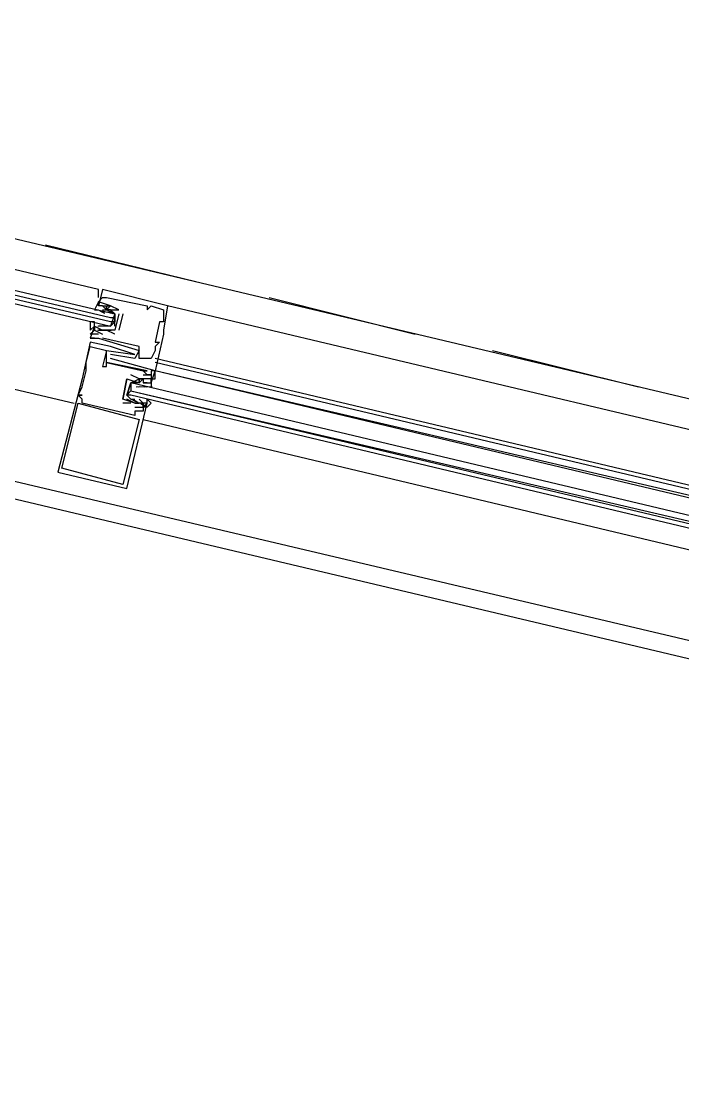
# Model space of a CAD drawing. Header units: feet. Extents: x -84 to 198, y -22 to 181.
# Drawn here: x 97.374 to 99.544, y 25.578 to 29.111 of the extents above; entities that cross this region are included whole.
import ezdxf

# ---------------------------------------------------------------- set-up
doc = ezdxf.new("R2010")
doc.units = ezdxf.units.FT
doc.layers.add('A-LINEA', color=7, linetype='CONTINUOUS')

msp = doc.modelspace()

# ---------------------------------------------------------------- linework, layer by layer
at = {"layer": 'A-LINEA'}
for p, q in [((94.3467, 29.1111), (101.2, 27.4844)), ((93.8267, 28.3778), (105.6533, 25.5778)), ((97.4533, 28.3778), (97.9467, 28.2578)), ((94.1733, 28.3511), (101.0133, 26.7378)), ((97.64, 28.2311), (97.64, 28.2311)), ((97.64, 28.2044), (97.64, 28.2044)), ((97.6533, 28.2044), (97.6533, 28.2044)), ((98.1867, 28.2044), (98.6667, 28.0844)), ((97.6267, 28.1911), (97.6267, 28.1911)), ((97.6267, 28.1778), (97.6267, 28.1778)), ((97.6308, 28.1614), (97.647, 28.153)), ((97.64, 28.1778), (97.64, 28.1778)), ((97.64, 28.1644), (97.64, 28.1644)), ((97.64, 28.1644), (97.64, 28.1644)), ((97.64, 28.1644), (97.6533, 28.1644)), ((97.6533, 28.1778), (97.6533, 28.1778)), ((97.6533, 28.1644), (97.6533, 28.1644)), ((97.6562, 28.1625), (97.6741, 28.1528)), ((97.6667, 28.1778), (97.6667, 28.1778)), ((97.6667, 28.1778), (97.6667, 28.1778)), ((97.6933, 28.1644), (97.6933, 28.1644)), ((97.6933, 28.1644), (97.6933, 28.1644)), ((97.7867, 28.1778), (97.7867, 28.1778)), ((97.7867, 28.1644), (97.7867, 28.1644)), ((97.8, 28.1778), (97.8, 28.1778)), ((97.84, 28.1644), (97.84, 28.1644)), ((100.7733, 27.4844), (97.8533, 28.1778)), ((97.8533, 28.1778), (97.8533, 28.1778)), ((97.6378, 28.1596), (97.6479, 28.1534)), ((97.6644, 28.1596), (97.6746, 28.1534)), ((97.6667, 28.1511), (97.6667, 28.1511)), ((97.68, 28.1378), (97.68, 28.1244)), ((97.7067, 28.1511), (97.6933, 28.0978)), ((97.6933, 28.1511), (97.6933, 28.1511)), ((97.7067, 28.1511), (97.7067, 28.1511)), ((97.84, 28.1511), (97.84, 28.1511)), ((97.84, 28.1378), (97.84, 28.1378)), ((97.6133, 28.1111), (97.6133, 28.1111)), ((97.6133, 28.0978), (97.6133, 28.0978)), ((97.6418, 28.097), (97.6235, 28.0967)), ((97.6365, 28.111), (97.6246, 28.1099)), ((97.6267, 28.1111), (97.6267, 28.1111)), ((97.64, 28.1111), (97.6267, 28.1111)), ((97.6267, 28.0978), (97.6267, 28.0978)), ((97.6267, 28.0978), (97.6267, 28.0978)), ((97.64, 28.1111), (97.64, 28.1111)), ((97.64, 28.0978), (97.64, 28.0978)), ((97.64, 28.0978), (97.64, 28.0978)), ((97.64, 28.0978), (97.64, 28.0978)), ((97.669, 28.0969), (97.6485, 28.0963)), ((97.6631, 28.0976), (97.6513, 28.0966)), ((97.6533, 28.1111), (97.6533, 28.1111)), ((97.68, 28.0844), (97.6533, 28.0978)), ((97.6533, 28.0978), (97.6533, 28.0978)), ((97.6667, 28.1111), (97.6667, 28.1111)), ((97.68, 28.0978), (97.68, 28.0978)), ((97.68, 28.0978), (97.68, 28.0978)), ((97.6933, 28.0978), (97.6933, 28.0978)), ((97.8267, 28.1244), (97.8267, 28.1244)), ((97.84, 28.1244), (97.84, 28.1244)), ((97.84, 28.0978), (97.84, 28.0978)), ((97.6, 28.0844), (97.6, 28.0844)), ((97.6, 28.0711), (97.6, 28.0711)), ((97.6, 28.0711), (97.6, 28.0711)), ((97.6, 28.0578), (97.6, 28.0578)), ((97.6133, 28.0844), (97.6133, 28.0844)), ((97.6133, 28.0711), (97.6133, 28.0711)), ((97.6267, 28.0844), (97.6267, 28.0844)), ((97.6267, 28.0711), (97.6267, 28.0711)), ((97.6267, 28.0711), (97.6267, 28.0711)), ((97.64, 28.0844), (97.64, 28.0844)), ((97.64, 28.0711), (97.64, 28.0711)), ((97.68, 28.0844), (97.68, 28.0844)), ((97.8133, 28.0578), (97.8133, 28.0578)), ((97.8267, 28.0578), (97.8267, 28.0578)), ((97.84, 28.0844), (97.84, 28.0844)), ((97.6, 28.0444), (97.6, 28.0444)), ((97.6533, 28.0311), (97.6533, 28.0311)), ((97.6533, 28.0311), (97.6533, 28.0311)), ((97.6667, 28.0444), (97.6667, 28.0444)), ((97.76, 28.0444), (97.76, 28.0444)), ((97.76, 28.0311), (97.76, 28.0311)), ((97.8133, 28.0444), (97.8133, 28.0444)), ((97.8133, 28.0311), (97.8133, 28.0311)), ((98.92, 28.0311), (99.4, 27.9111)), ((97.5867, 27.9911), (97.5867, 27.9911)), ((97.6533, 27.9911), (97.6533, 27.9911)), ((97.6533, 27.9911), (97.6533, 27.9911)), ((97.6667, 28.0178), (97.6667, 28.0178)), ((97.6667, 28.0044), (97.6667, 28.0044)), ((97.7467, 28.0178), (97.7467, 28.0178)), ((97.7467, 28.0044), (97.7467, 28.0044)), ((97.76, 28.0044), (97.76, 28.0044)), ((97.8, 28.0044), (97.8, 28.0044)), ((100.7333, 27.3111), (97.8133, 28.0044)), ((100.7333, 27.2978), (97.8133, 27.9911)), ((97.5867, 27.9644), (97.5867, 27.9644)), ((97.64, 27.9778), (97.64, 27.9778)), ((97.6533, 27.9778), (97.6533, 27.9778)), ((97.7333, 27.9511), (97.7333, 27.9511)), ((97.7733, 27.9644), (97.7733, 27.9644)), ((97.7733, 27.9644), (97.7733, 27.9644)), ((97.7733, 27.9511), (97.7733, 27.9511)), ((97.7867, 27.9644), (97.7867, 27.9644)), ((97.7867, 27.9511), (97.7867, 27.9511)), ((97.8, 27.9644), (97.8, 27.9644)), ((97.8, 27.9511), (97.8, 27.9511)), ((97.8, 27.9511), (97.8, 27.9511)), ((100.72, 27.2844), (97.8133, 27.9644)), ((100.72, 27.2711), (97.8133, 27.9644)), ((97.8133, 27.9644), (97.8133, 27.9644)), ((97.8133, 27.9644), (97.8133, 27.9644)), ((97.8133, 27.9644), (97.8133, 27.9644)), ((97.8133, 27.9644), (97.8133, 27.9644)), ((97.8133, 27.9644), (97.8133, 27.9644)), ((97.5733, 27.9378), (97.5733, 27.9378)), ((97.72, 27.9378), (97.72, 27.9378)), ((97.72, 27.9378), (97.72, 27.9378)), ((97.7467, 27.9244), (97.7467, 27.9244)), ((97.76, 27.9378), (97.76, 27.9378)), ((97.76, 27.9378), (97.76, 27.9378)), ((97.76, 27.9244), (97.76, 27.9244)), ((97.7733, 27.9378), (97.7733, 27.9378)), ((97.7733, 27.9244), (97.7733, 27.9244)), ((97.7867, 27.9244), (97.7733, 27.9244)), ((97.7867, 27.9244), (97.7867, 27.9244)), ((97.8, 27.9378), (97.8, 27.9378)), ((97.8, 27.9244), (97.8, 27.9244)), ((97.56, 27.8844), (97.56, 27.8844)), ((97.56, 27.8844), (97.56, 27.8844)), ((97.5733, 27.9111), (97.5733, 27.9111)), ((97.5733, 27.8844), (97.5733, 27.8844)), ((97.7333, 27.9111), (97.7333, 27.8978)), ((97.7502, 27.9113), (97.7621, 27.9123)), ((97.7578, 27.912), (97.7781, 27.9125)), ((97.7733, 27.9111), (97.7733, 27.9111)), ((97.7769, 27.9113), (97.7887, 27.9123)), ((97.7849, 27.9119), (97.8032, 27.9122)), ((97.7867, 27.9111), (97.7867, 27.9111)), ((97.56, 27.8578), (97.56, 27.8578)), ((97.5733, 27.8711), (97.5733, 27.8711)), ((97.5733, 27.8578), (97.5733, 27.8578)), ((97.7067, 27.8711), (97.7067, 27.8711)), ((97.7067, 27.8711), (97.7067, 27.8711)), ((97.7067, 27.8711), (97.7067, 27.8711)), ((97.7333, 27.8578), (97.7067, 27.8578)), ((97.7067, 27.8578), (97.7067, 27.8578)), ((97.7333, 27.8711), (97.7333, 27.8711)), ((97.7333, 27.8578), (97.7333, 27.8578)), ((97.7489, 27.8626), (97.7387, 27.8689)), ((97.7572, 27.8598), (97.7392, 27.8694)), ((97.7467, 27.8578), (97.7467, 27.8578)), ((97.7467, 27.8578), (97.7467, 27.8578)), ((97.7467, 27.8578), (97.7467, 27.8578)), ((97.7467, 27.8578), (97.7467, 27.8578)), ((97.7467, 27.8444), (97.7467, 27.8444)), ((97.76, 27.8711), (97.7733, 27.8578)), ((97.76, 27.8711), (97.76, 27.8711)), ((97.76, 27.8578), (97.76, 27.8578)), ((97.76, 27.8578), (97.76, 27.8578)), ((97.7756, 27.8493), (97.7654, 27.8555)), ((97.7826, 27.8475), (97.7663, 27.8559)), ((97.7733, 27.8578), (97.7733, 27.8578)), ((97.7733, 27.8444), (97.7733, 27.8444)), ((97.7867, 27.8578), (97.7867, 27.8578)), ((97.7467, 27.8311), (97.7467, 27.8311)), ((97.7467, 27.8178), (97.7467, 27.8178)), ((97.7733, 27.8311), (97.7733, 27.8311)), ((97.76, 27.8044), (97.76, 27.8044)), ((97.7733, 27.8044), (100.68, 27.1111)), ((97.4933, 27.6311), (97.4933, 27.6311)), ((97.5067, 27.6444), (97.5067, 27.6444)), ((97.7067, 27.5911), (97.7067, 27.5911)), ((97.72, 27.5778), (97.72, 27.5778))]:
    msp.add_line(p, q, dxfattribs=at)
for points in [[(94.24, 28.6311), (96.0133, 28.2178), (97.5467, 27.8578)], [(97.6267, 28.2044), (97.6267, 28.2044), (97.6267, 28.2311), (96.1067, 28.5911)], [(96.0933, 28.5244), (97.68, 28.1511), (97.68, 28.1378), (97.6667, 28.1378), (96.08, 28.5111)], [(96.08, 28.4844), (97.6667, 28.1111), (97.68, 28.1244), (97.6667, 28.1244), (96.08, 28.4978)], [(97.8533, 28.1778), (97.64, 28.2311), (97.6267, 28.1778)], [(97.6267, 28.2044), (97.6267, 28.2044), (97.6267, 28.2311)], [(97.6267, 28.2044), (97.6267, 28.2044), (97.6267, 28.2311)], [(97.6933, 28.1644), (97.6933, 28.1644), (97.6667, 28.1778), (97.6667, 28.1778), (97.6267, 28.1911), (97.64, 28.2044), (97.6533, 28.2044), (97.7867, 28.1778), (97.7867, 28.1644), (97.8, 28.1778)], [(97.68, 28.1111), (97.68, 28.1511), (97.6667, 28.1644), (97.6533, 28.1644), (97.6533, 28.1778), (97.6533, 28.1644), (97.64, 28.1778), (97.6267, 28.1778), (97.6267, 28.1911), (97.6133, 28.1644), (97.6267, 28.1644)], [(97.8, 28.1778), (97.84, 28.1644), (97.84, 28.1511), (97.84, 28.1378), (97.84, 28.1244), (97.8267, 28.1244), (97.8133, 28.0578), (97.8267, 28.0578), (97.8133, 28.0444), (97.8133, 28.0311), (97.8, 28.0044), (97.76, 28.0044), (97.76, 28.0444), (97.64, 28.0711)], [(97.64, 28.1778), (97.6533, 28.1778), (97.6667, 28.1778), (97.6533, 28.1644), (97.6933, 28.1644)], [(97.6533, 28.1644), (97.6667, 28.1644), (97.68, 28.1511), (97.6667, 28.1111), (97.6533, 28.1111), (97.64, 28.1111)], [(97.8533, 28.1778), (97.84, 28.0978), (97.84, 28.0844), (97.8133, 27.9644), (97.6667, 28.0044), (97.6667, 28.0044)], [(97.6933, 28.1511), (97.68, 28.0978), (97.64, 28.0978), (97.6267, 28.0978), (97.64, 28.0978), (97.6267, 28.0978)], [(97.6133, 28.1111), (97.6133, 28.1244), (97.6, 28.1244), (97.6, 28.0978), (97.6133, 28.1111), (97.6133, 28.0978), (97.6133, 28.1111), (97.64, 28.0978), (97.6533, 28.0978), (97.6667, 28.0978)], [(97.6133, 28.1111), (97.6, 28.0711), (97.6133, 28.0711), (97.6, 28.0711), (97.6267, 28.0711), (97.76, 28.0311), (97.7467, 28.0044), (97.6667, 28.0178)], [(97.6267, 28.0844), (97.6133, 28.0844), (97.6, 28.0844), (97.6133, 28.0978), (97.64, 28.0844)], [(97.8, 27.9244), (97.8133, 27.9644), (97.8, 27.9644), (97.8, 27.9511), (97.7867, 27.9511), (97.7733, 27.9644), (97.7867, 27.9644), (97.6533, 27.9911), (97.6533, 28.0311), (97.7467, 28.0178), (97.6667, 28.0444), (97.6, 28.0578), (97.5733, 27.9378), (97.4933, 27.6311), (97.72, 27.5778), (97.7867, 27.8578), (97.7733, 27.8578), (97.7733, 27.8578)], [(97.7467, 27.8444), (97.7733, 27.8444), (97.7733, 27.8311), (97.7467, 27.8311), (97.7467, 27.8178), (97.5733, 27.8578), (97.5733, 27.8711), (97.56, 27.8844), (97.5733, 27.8844), (97.56, 27.8844), (97.5733, 27.9111), (97.5867, 27.9644), (97.5867, 27.9911), (97.6, 28.0444), (97.6533, 28.0311), (97.64, 27.9778), (97.6533, 27.9778), (97.6533, 27.9911), (97.7733, 27.9644), (97.7733, 27.9644)], [(97.7733, 27.9511), (97.8, 27.9511), (97.8, 27.9378), (97.76, 27.9378), (97.76, 27.9378), (97.7333, 27.9511)], [(97.8, 27.9378), (97.8133, 27.9378), (97.8133, 27.9644)], [(97.8, 27.9378), (97.8133, 27.9378), (97.8133, 27.9644)], [(97.8, 27.9378), (97.8133, 27.9378), (97.8133, 27.9644)], [(97.72, 27.9378), (97.72, 27.9378), (97.7067, 27.8711)], [(97.7467, 27.8578), (97.7067, 27.8711), (97.72, 27.9378), (97.76, 27.9244), (97.76, 27.9378), (97.7733, 27.9378), (97.7733, 27.9244)], [(97.72, 27.8844), (97.7333, 27.9244), (97.76, 27.9378), (97.76, 27.9244), (97.7733, 27.9378), (97.7733, 27.9244), (97.7867, 27.9244), (97.8, 27.9244), (97.8, 27.9378), (97.8, 27.9111)], [(97.76, 27.9244), (97.7467, 27.9244), (97.7333, 27.9244), (97.72, 27.8844), (97.7333, 27.8711), (97.7467, 27.8711)], [(100.7067, 27.2178), (97.7333, 27.9244), (97.7333, 27.9111), (97.7333, 27.8978), (100.7067, 27.2044)], [(100.6933, 27.1778), (97.7333, 27.8844), (97.72, 27.8844), (97.7333, 27.8978), (100.7067, 27.1911)], [(97.7067, 27.5911), (97.5067, 27.6444), (97.56, 27.8578), (97.76, 27.8044), (97.7067, 27.5911)], [(97.7867, 27.8578), (97.7867, 27.8711), (97.8, 27.8578), (97.7867, 27.8444), (97.7733, 27.8444), (97.7867, 27.8578), (97.7733, 27.8578), (97.7733, 27.8444), (97.7733, 27.8578), (97.7467, 27.8578), (97.72, 27.8711)], [(97.76, 27.8578), (97.7467, 27.8578), (97.76, 27.8578), (97.7467, 27.8578)]]:
    msp.add_lwpolyline(points, dxfattribs=at)

doc.saveas('drawing.dxf')
